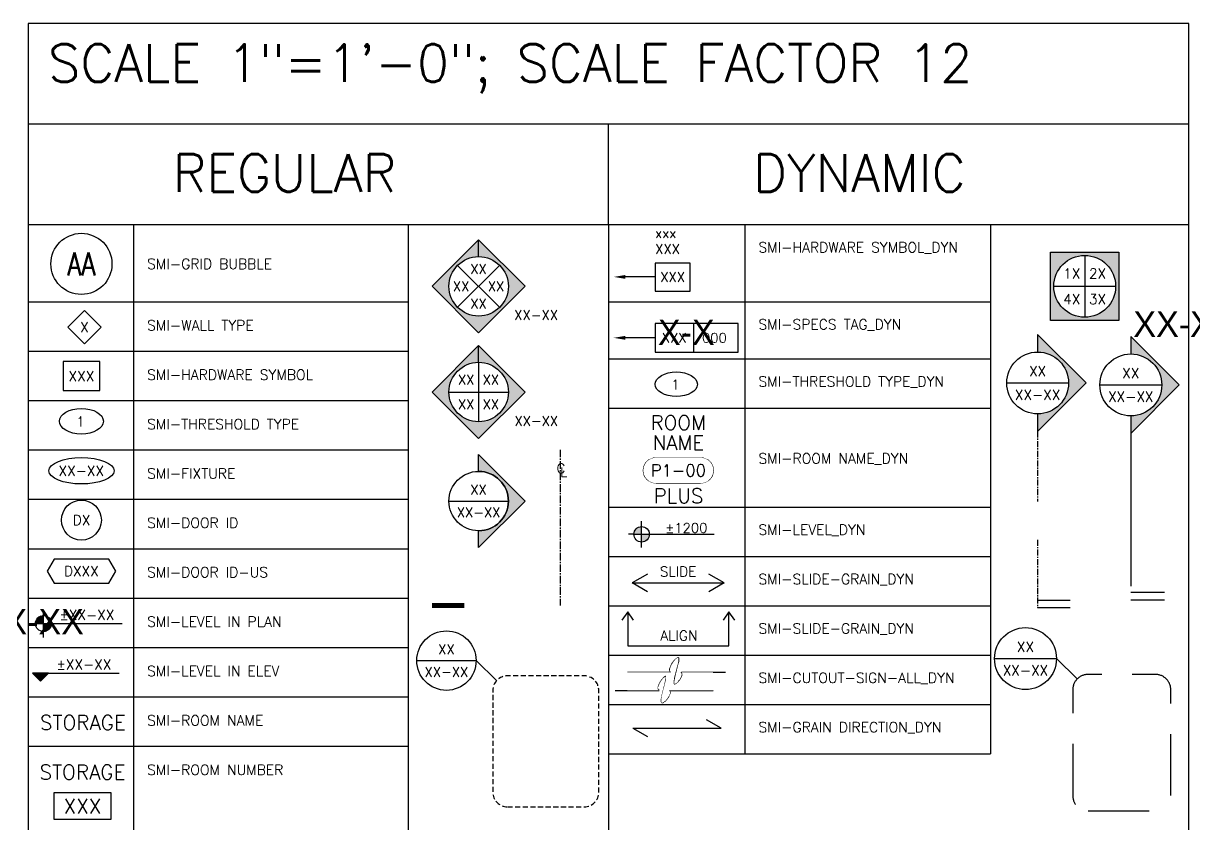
# Model space of a CAD drawing. Header units: inches. Extents: x -11160 to 9368, y -3485 to 2663.
# Drawn here: x -4911 to -4796.1, y 941.2 to 1019.7 of the extents above; entities that cross this region are included whole.
import ezdxf
from ezdxf.enums import TextEntityAlignment as Align

# ---------------------------------------------------------------- set-up
doc = ezdxf.new("R2018")
doc.units = ezdxf.units.IN
doc.header["$MEASUREMENT"] = 0
doc.set_wipeout_variables(frame=1)
for name, pattern in [('AUDIT_D_100415104425-1', [0]), ('CENTER', [2, 1.25, -0.25, 0.25, -0.25]), ('CENTER2', [1.125, 0.75, -0.125, 0.125, -0.125]), ('HIDDENX2', [0.75, 0.5, -0.25]), ('PHANTOM2', [1.25, 0.625, -0.125, 0.125, -0.125, 0.125, -0.125])]:
    doc.linetypes.add(name, pattern=pattern)
doc.layers.add('A-ARCH-NOTE', color=2, linetype='AUDIT_D_100415104425-1', lineweight=20)
doc.layers.add('SM-A-NOTE', color=2, linetype='Continuous')
doc.layers.add('SM-I-Ctrl-Wout', color=197, linetype='Continuous')
doc.styles.add('ATTRIBUTES', font='romans.shx')
doc.styles.add('ATTRIBUTES-1', font='romans.shx', dxfattribs={"height": 0.082031})
doc.styles.add('SIMPLEX', font='simplex.shx')
doc.styles.add('SMI-1', font='romans.shx', dxfattribs={"height": 0.082031})
doc.styles.add('SMI-12', font='romans.shx', dxfattribs={"height": 1})
doc.styles.add('SMM-1', font='romans.shx', dxfattribs={"height": 2})

# ---------------------------------------------------------------- blocks, each defined once
blk = doc.blocks.new('SMI-4way-elev_dyn')
h = blk.add_hatch(color=8)
h.paths.add_polyline_path([(-0.2802, 0.2802), (-0.2802, -0.2802), (0.2802, -0.2802), (0.2802, 0.2802)])
h.paths.add_polyline_path([(0.2531, 0, 1), (-0.2531, 0, 1)], flags=16)
h.paths.add_polyline_path([(-0.1881, -0.1666), (-0.0065, -0.1666), (-0.0065, -0.0436), (-0.1881, -0.0436)], flags=8)
h.paths.add_polyline_path([(0.0221, -0.1666), (0.1998, -0.1666), (0.1998, -0.0436), (0.0221, -0.0436)], flags=8)
h.paths.add_polyline_path([(0.0221, 0.0436), (0.1998, 0.0436), (0.1998, 0.1666), (0.0221, 0.1666)], flags=8)
h.paths.add_polyline_path([(-0.194, 0.0436), (-0.0397, 0.0436), (-0.0397, 0.1666), (-0.194, 0.1666)], flags=8)
at = {"color": 3}
for p, q in [((0, 0.2531), (0, -0.2531)), ((-0.2531, 0), (0.2531, 0))]:
    blk.add_line(p, q, dxfattribs=at)
at = {"color": 8}
blk.add_lwpolyline([(-0.2802, -0.2802), (-0.2802, 0.2802), (0.2802, 0.2802), (0.2802, -0.2802)], close=True, dxfattribs=at)
at = {"color": 3}
blk.add_circle((0, 0), 0.2531, dxfattribs=at)
at = {"color": 8}
blk.add_circle((0, 0), 0.2531, dxfattribs=at)
at = {"color": 2, "style": 'ATTRIBUTES-1'}
for tag, p in [('N1', (-0.1051, 0.1051)), ('N2', (0.1051, 0.1051)), ('N4', (-0.1051, -0.1051)), ('N3', (0.1051, -0.1051))]:
    blk.add_attdef(tag, text='', height=0.082, dxfattribs=at).set_placement(p, align=Align.MIDDLE_CENTER)
at = {"color": 2, "lineweight": 30, "flags": 104}
blk.add_attdef('PAGE', text='', height=0.082, dxfattribs=at).set_placement((0.398, -0.2046), align=Align.TOP_LEFT)
blk = doc.blocks.new('SMI-cline-symbol')
at = {"color": 2, "char_height": 0.082, "width": 2.236011, "style": 'SMI-1'}
for s, insert, attachment_point in [('C', (-0.0294, 0.1137), 1), ('L', (0, 0), 7)]:
    blk.add_mtext(s, dxfattribs=dict(at, insert=insert, attachment_point=attachment_point))
blk = doc.blocks.new('SMI-4_way_angled_elevation_symbol')
at = {"color": 2}
for p, q in [((4.36, 4.36), (-4.36, -4.36)), ((-4.36, 4.36), (4.36, -4.36))]:
    blk.add_line(p, q, dxfattribs=at)
blk.add_circle((0, 0), 6.17, dxfattribs=at)
at = {"color": 2, "style": 'ATTRIBUTES-1'}
for p in [(0, 3.62), (-3.62, 0), (3.62, 0), (0, -3.62)]:
    blk.add_attdef('NO', text='', height=2, dxfattribs=at).set_placement(p, align=Align.MIDDLE_CENTER)
blk.add_attdef('PAGE', text='', height=2, dxfattribs=at).set_placement((7.41, -4.97), align=Align.TOP_LEFT)
blk = doc.blocks.new('SMM-reference-bubble')
at = {"color": 3}
blk.add_line((-6.17, 0), (6.17, 0), dxfattribs=at)
blk.add_circle((0, 0), 6.17, dxfattribs=at)
at = {"color": 2, "style": 'ATTRIBUTES-1'}
for tag, p in [('NO', (0, 2.34)), ('PAGE', (0, -2.34))]:
    blk.add_attdef(tag, text='', height=2, dxfattribs=at).set_placement(p, align=Align.MIDDLE_CENTER)
blk = doc.blocks.new('*U141')
at = {"color": 3}
blk.add_line((0, -44.7), (6.74, -44.7), dxfattribs=at)
at = {"color": 5}
blk.add_line((0, -46.22), (6.74, -46.22), dxfattribs=at)
at = {"color": 5, "linetype": 'CENTER'}
for points in [[(0, -9.66), (0, -24.23)], [(0, -32.17), (0, -46.22)]]:
    blk.add_lwpolyline(points, dxfattribs=at)
blk = doc.blocks.new('*U142')
at = {"layer": 'A-ARCH-NOTE', "color": 3}
blk.add_lwpolyline([(-4.63, -4.76, -1), (-4.63, 0.53), (4.63, 0.53, -1), (4.63, -4.76)], format="xyb", close=True, dxfattribs=at)
at = {"color": 0, "style": 'SIMPLEX'}
blk.add_attdef('P1-00', text='', height=2.5, dxfattribs=at).set_placement((0, -2.11), align=Align.MIDDLE)
at = {"layer": 'A-ARCH-NOTE', "color": 4, "style": 'ATTRIBUTES-1'}
for tag, p in [('RM_NAME2', (0, 6.3)), ('RM_NAME', (0, 2.14)), ('MISC', (0.03, -8.89))]:
    blk.add_attdef(tag, text='', height=3, dxfattribs=at).set_placement(p, align=Align.CENTER)
blk.add_wipeout([(0, 0.53), (4.63, 0.53), (4.91, 0.51), (5.09, 0.49), (5.57, 0.35), (5.95, 0.17), (6.3, -0.07), (6.63, -0.39), (6.93, -0.82), (7.09, -1.15), (7.22, -1.62), (7.27, -2.11), (7.22, -2.61), (7.09, -3.08), (6.93, -3.41), (6.63, -3.84), (6.3, -4.16), (5.95, -4.4), (5.57, -4.58), (5.09, -4.72), (4.91, -4.74), (4.63, -4.76), (0, -4.76), (-4.63, -4.76), (-4.91, -4.74), (-5.09, -4.72), (-5.57, -4.58), (-5.95, -4.4), (-6.3, -4.16), (-6.63, -3.84), (-6.93, -3.41), (-7.09, -3.08), (-7.22, -2.61), (-7.27, -2.11), (-7.22, -1.62), (-7.09, -1.15), (-6.93, -0.82), (-6.63, -0.39), (-6.3, -0.07), (-5.95, 0.17), (-5.57, 0.35), (-5.09, 0.49), (-4.91, 0.51), (-4.63, 0.53)]).dxf.layer = 'SM-I-Ctrl-Wout'
blk = doc.blocks.new('*U145')
at = {"color": 1}
blk.add_lwpolyline([(0, -2.91), (7.29, -2.91), (7.29, 2.91), (0, 2.91)], close=True, dxfattribs=at)
blk.add_lwpolyline([(-6.19, 0.02, 0.8, 0, 0), (-8.59, 0.02, 0, 0, 0)], format="xyseb", dxfattribs=at)
for points in [[(-4.2, 0.02), (-6.19, 0.02)], [(0, 0.02), (-4.2, 0.02)]]:
    blk.add_lwpolyline(points, dxfattribs=at)
at = {"color": 2, "style": 'ATTRIBUTES-1'}
for tag, p in [('NAME2', (0, 9.13)), ('NAME1', (0, 5.82))]:
    blk.add_attdef(tag, text='', height=2, dxfattribs=at).set_placement(p, align=Align.MIDDLE_LEFT)
blk.add_attdef('NO.', text='', height=2, dxfattribs=at).set_placement((3.64, 0), align=Align.MIDDLE_CENTER)
blk = doc.blocks.new('*U146')
at = {"color": 1}
blk.add_line((7.93, 3.02), (7.93, -2.98), dxfattribs=at)
at = {"color": 0}
blk.add_lwpolyline([(0, -2.98), (17.23, -2.98), (17.23, 3.02), (0, 3.02)], close=True, dxfattribs=at)
at = {"color": 1, "linetype": 'ByBlock'}
blk.add_lwpolyline([(-6.22, 0.02, 0.8, 0, 0), (-8.62, 0.02, 0, 0, 0)], format="xyseb", dxfattribs=at)
for points in [[(-4.8, 0.02), (-6.22, 0.02)], [(0, 0.02), (-4.8, 0.02)]]:
    blk.add_lwpolyline(points, dxfattribs=at)
at = {"color": 2, "lineweight": 30, "flags": 104}
blk.add_attdef('NAME', text='', height=2, dxfattribs=at).set_placement((0.57, 3.83), align=Align.BOTTOM_LEFT)
at = {"color": 2, "style": 'SMM-1'}
blk.add_attdef('TYP', text='', height=2, dxfattribs=at).set_placement((3.96, 0.02), align=Align.MIDDLE_CENTER)
blk.add_attdef('XXX', text='', height=2, dxfattribs=at).set_placement((9.73, 0.02), align=Align.MIDDLE_LEFT)
blk = doc.blocks.new('*U147')
at = {"linetype": 'ByBlock'}
for points in [[(-0.328, 0.188), (0.129, 0.188, -0.35878), (0.113, 0.222, -0.158891), (0.191, 0.34, -0.660676), (0.202, 0.336, -0.099894), (0.193, 0.272), (0.16, 0.144, 0.063527), (0.151, 0.074, 0.712672), (0.172, 0.064, 0.165502), (0.24, 0.151, 0.321469), (0.232, 0.188), (0.69, 0.188)], [(-0.457, 0), (0, 0, -0.35878), (-0.015, 0.034, -0.158891), (0.062, 0.152, -0.660676), (0.073, 0.148, -0.099894), (0.064, 0.084), (0.032, -0.044, 0.063527), (0.023, -0.113, 0.712672), (0.043, -0.124, 0.165502), (0.112, -0.036, 0.321469), (0.104, 0), (0.561, 0)]]:
    blk.add_lwpolyline(points, format="xyb", dxfattribs=at)
at = {"color": 191, "linetype": 'ByBlock'}
blk.add_wipeout([(-0.328, 0.188), (-0.328, 0), (0, 0), (-0.007, 0.005), (-0.011, 0.009), (-0.014, 0.014), (-0.016, 0.021), (-0.016, 0.027), (-0.015, 0.034), (-0.012, 0.045), (-0.009, 0.055), (-0.004, 0.067), (0.002, 0.078), (0.009, 0.091), (0.014, 0.099), (0.021, 0.11), (0.027, 0.117), (0.034, 0.125), (0.039, 0.131), (0.046, 0.138), (0.052, 0.144), (0.059, 0.15), (0.065, 0.154), (0.069, 0.154), (0.071, 0.149), (0.073, 0.144), (0.073, 0.131), (0.072, 0.115), (0.07, 0.105), (0.068, 0.096), (0.064, 0.084), (0.061, 0.069), (0.058, 0.059), (0.055, 0.049), (0.052, 0.035), (0.048, 0.02), (0.045, 0.01), (0.041, -0.008), (0.038, -0.019), (0.034, -0.034), (0.031, -0.048), (0.027, -0.063), (0.025, -0.08), (0.023, -0.098), (0.023, -0.117), (0.024, -0.121), (0.026, -0.124), (0.029, -0.126), (0.037, -0.127), (0.046, -0.122), (0.055, -0.115), (0.063, -0.109), (0.074, -0.098), (0.08, -0.091), (0.089, -0.079), (0.096, -0.069), (0.101, -0.06), (0.106, -0.05), (0.112, -0.036), (0.114, -0.026), (0.114, -0.017), (0.111, -0.009), (0.106, -0.002), (0.104, 0), (0.561, 0), (0.561, 0.188), (0.232, 0.188), (0.237, 0.183), (0.24, 0.177), (0.242, 0.171), (0.243, 0.166), (0.243, 0.16), (0.241, 0.154), (0.239, 0.147), (0.236, 0.141), (0.231, 0.13), (0.227, 0.122), (0.22, 0.112), (0.216, 0.106), (0.211, 0.099), (0.205, 0.093), (0.199, 0.086), (0.193, 0.081), (0.187, 0.076), (0.181, 0.071), (0.175, 0.066), (0.172, 0.064), (0.169, 0.062), (0.165, 0.061), (0.162, 0.061), (0.16, 0.061), (0.158, 0.062), (0.155, 0.064), (0.153, 0.066), (0.152, 0.068), (0.151, 0.07), (0.151, 0.074), (0.152, 0.087), (0.153, 0.104), (0.156, 0.126), (0.159, 0.14), (0.162, 0.15), (0.164, 0.16), (0.168, 0.173), (0.169, 0.18), (0.172, 0.19), (0.176, 0.204), (0.179, 0.217), (0.182, 0.228), (0.185, 0.24), (0.189, 0.254), (0.193, 0.27), (0.196, 0.28), (0.198, 0.287), (0.2, 0.298), (0.201, 0.308), (0.202, 0.315), (0.202, 0.326), (0.202, 0.33), (0.201, 0.337), (0.201, 0.337), (0.199, 0.34), (0.198, 0.341), (0.194, 0.342), (0.191, 0.34), (0.186, 0.336), (0.177, 0.328), (0.168, 0.319), (0.16, 0.31), (0.149, 0.297), (0.138, 0.279), (0.131, 0.267), (0.125, 0.255), (0.121, 0.245), (0.117, 0.235), (0.113, 0.222), (0.112, 0.212), (0.113, 0.206), (0.116, 0.199), (0.12, 0.194), (0.123, 0.191), (0.129, 0.188)], dxfattribs=at).dxf.layer = 'SM-I-Ctrl-Wout'
blk = doc.blocks.new('SMI-section_right')
at = {"color": 3}
blk.add_line((-6.17, 0), (6.17, 0), dxfattribs=at)
blk.add_circle((0, 0), 6.17, dxfattribs=at)
at = {"color": 2, "style": 'ATTRIBUTES-1'}
for tag, p in [('NO', (0, 2.34)), ('PAGE', (0, -2.34))]:
    blk.add_attdef(tag, text='', height=2, dxfattribs=at).set_placement(p, align=Align.MIDDLE_CENTER)
blk = doc.blocks.new('SM_TAG FULL ARROW')
for points in [[(6.17, 0), (9.66, 0), (0, 9.66), (-9.66, 0), (-6.17, 0, -1)], [(-6.17, 0), (-9.66, 0), (0, -9.66), (9.66, 0), (6.17, 0, -1)]]:
    blk.add_hatch(color=252).paths.add_polyline_path(points)
at = {"color": 8}
blk.add_line((6.17, 0), (9.66, 0), dxfattribs=at)
blk.add_line((6.17, 0), (9.66, 0), dxfattribs=at)
blk.add_lwpolyline([(-9.66, 0), (0, 9.66), (9.66, 0), (0, -9.66)], close=True, dxfattribs=at)
blk.add_circle((0, 0), 6.17, dxfattribs=at)
blk = doc.blocks.new('SMI-4_way_elevation_symbol')
at = {"color": 3}
for p, q in [((0, 6.17), (0, -6.17)), ((-6.17, 0), (6.17, 0))]:
    blk.add_line(p, q, dxfattribs=at)
blk.add_circle((0, 0), 6.17, dxfattribs=at)
at = {"color": 2, "style": 'ATTRIBUTES-1'}
for p in [(-2.56, 2.56), (2.56, 2.56), (-2.56, -2.56), (2.56, -2.56)]:
    blk.add_attdef('NO', text='', height=2, dxfattribs=at).set_placement(p, align=Align.MIDDLE_CENTER)
blk.add_attdef('PAGE', text='', height=2, dxfattribs=at).set_placement((7.44, -4.99), align=Align.TOP_LEFT)
blk = doc.blocks.new('SM_TAG ARROW')
blk.add_hatch(color=8).paths.add_polyline_path([(0, -6.17), (0, -9.66), (9.66, 0), (0, 9.66), (0, 6.17, -1)])
at = {"color": 8}
blk.add_lwpolyline([(0, -6.17, 1), (0, 6.17), (0, 9.66), (9.66, 0), (0, -9.66)], format="xyb", close=True, dxfattribs=at)
blk = doc.blocks.new('*U149')
at = {"color": 3}
blk.add_ellipse((4.3, -0.07), major_axis=(4.38, 0), ratio=0.581778, dxfattribs=at)
at = {"color": 2, "style": 'ATTRIBUTES-1'}
blk.add_attdef('TRASH_NO.', text='', height=2, dxfattribs=at).set_placement((4.13, -1.14), align=Align.CENTER)
blk = doc.blocks.new('*U150')
h = blk.add_hatch(color=9)
h.paths.add_polyline_path([(0, 1.6, 0.414214), (-1.6, 0), (0, 0)])
h.paths.add_polyline_path([(1.6, 0), (0, 0), (0, -1.6, 0.414214)])
at = {"color": 3}
for p, q in [((0, -2.75), (0, 2.75)), ((-1.6, 0), (-2.75, 0)), ((-1.6, 0), (15.05, 0))]:
    blk.add_line(p, q, dxfattribs=at)
blk.add_circle((0, 0), 1.6, dxfattribs=at)
at = {"color": 2, "style": 'ATTRIBUTES-1'}
blk.add_attdef('LEVEL', text='', height=2, dxfattribs=at).set_placement((4.92, -0.27), align=Align.BOTTOM_LEFT)
blk = doc.blocks.new('SMI-grain_direction_DYN')
for p, q in [((0, 0), (3.05, -1.76)), ((0, 0), (18.36, 0)), ((18.36, 0), (15.31, 1.76))]:
    blk.add_line(p, q)
blk = doc.blocks.new('*U155')
at = {"color": 1}
for points in [[(0.0477, -0.0674), (0, 0), (-0.0477, -0.0674)], [(0, 0), (0, -0.2781), (0.8279, -0.2781), (0.8279, 0)], [(0.8755, -0.0674), (0.8279, 0), (0.7802, -0.0674)]]:
    blk.add_lwpolyline(points, dxfattribs=at)
at = {"color": 2, "style": 'SMM-1', "flags": 8}
blk.add_attdef('ALIGN', text='', height=0.082, dxfattribs=at).set_placement((0.4191, -0.194), align=Align.MIDDLE_CENTER)
blk = doc.blocks.new('SMI-walltype')
at = {"color": 3}
blk.add_lwpolyline([(-0.0013, -0.1357), (0.1348, 0.0004), (-0.0013, 0.1365), (-0.1374, 0.0004)], close=True, dxfattribs=at)
at = {"color": 2, "style": 'ATTRIBUTES-1'}
blk.add_attdef('WALL_TYPE_NO.', text='', height=0.082, dxfattribs=at).set_placement((0, 0), align=Align.MIDDLE_CENTER)
blk = doc.blocks.new('*U163')
at = {"color": 1}
for p, q in [((-0.2515, 0.0722), (-0.3765, 0)), ((0.3765, 0), (0.2515, -0.0722))]:
    blk.add_line(p, q, dxfattribs=at)
blk.add_lwpolyline([(-0.2515, -0.0722), (-0.3765, 0), (0.3765, 0), (0.2515, 0.0722)], dxfattribs=at)
at = {"color": 2, "style": 'SMI-1', "flags": 8}
blk.add_attdef('TEXT', text='', height=0.082, dxfattribs=at).set_placement((0, 0.0925), align=Align.MIDDLE_CENTER)
blk = doc.blocks.new('*U164')
at = {"color": 5, "linetype": 'CENTER'}
blk.add_line((0, -0.3963), (0, -1.7573), dxfattribs=at)
at = {"color": 3}
blk.add_line((0, -1.6948), (0.2763, -1.6948), dxfattribs=at)
at = {"color": 5}
blk.add_line((0, -1.7573), (0.2763, -1.7573), dxfattribs=at)
blk = doc.blocks.new('*U204')
h = blk.add_hatch(color=8)
edge = h.paths.add_edge_path()
edge.add_line((0.3963, 0), (0, 0.3963))
edge.add_line((0, 0.3963), (0, 0.2531))
edge.add_arc((0, 0), 0.2531, -90, 90, ccw=False)
edge.add_line((0, -0.2531), (0, -0.3963))
edge.add_line((0, -0.3963), (0.3963, 0))
at = {"color": 3}
blk.add_line((-0.2531, 0), (0.2531, 0), dxfattribs=at)
at = {"color": 8}
blk.add_lwpolyline([(0.3963, 0), (0, 0.3963), (0, 0.2531, -1), (0, -0.2531), (0, -0.3963)], format="xyb", close=True, dxfattribs=at)
at = {"color": 3}
blk.add_circle((0, 0), 0.2531, dxfattribs=at)
at = {"color": 2, "style": 'SMI-1', "flags": 8}
for tag, p in [('NO', (0, 0.096)), ('PAGE', (0, -0.096))]:
    blk.add_attdef(tag, text='', height=0.082, dxfattribs=at).set_placement(p, align=Align.MIDDLE_CENTER)
blk = doc.blocks.new('SMI-room_number')
at = {"color": 3}
blk.add_lwpolyline([(0, -0.1074), (0.4683, -0.1074), (0.4683, 0.1074), (0, 0.1074)], close=True, dxfattribs=at)
at = {"color": 4, "style": 'ATTRIBUTES'}
blk.add_attdef('R_NAME', text='', height=0.1197, dxfattribs=at).set_placement((0.2341, 0.2773), align=Align.MIDDLE_CENTER)
at = {"color": 2, "style": 'ATTRIBUTES'}
blk.add_attdef('NO.', text='', height=0.1197, dxfattribs=at).set_placement((0.2341, 0), align=Align.MIDDLE_CENTER)
blk = doc.blocks.new('SMI-room_name')
at = {"color": 4, "style": 'ATTRIBUTES'}
blk.add_attdef('R_NAME', text='', height=0.1197, dxfattribs=at).set_placement((0, 0), align=Align.MIDDLE_CENTER)
blk = doc.blocks.new('*U205')
at = {"color": 3}
for p, q in [((-0.6397, 0.6876), (-0.1335, 0.6876)), ((-0.1335, 0.6876), (0.0366, 0.521))]:
    blk.add_line(p, q, dxfattribs=at)
at = {"color": 3, "linetype": 'HIDDENX2', "flags": 128}
blk.add_lwpolyline([(0.125, -0.5576), (0.6769, -0.5576, 0.414214), (0.8019, -0.4326), (0.8019, 0.4326, 0.414214), (0.6769, 0.5576), (0.125, 0.5576, 0.414214), (0, 0.4326), (0, -0.4326, 0.414214)], format="xyb", close=True, dxfattribs=at)
at = {"color": 3}
blk.add_circle((-0.3866, 0.6876), 0.2531, dxfattribs=at)
at = {"color": 2, "style": 'SMI-1', "flags": 8}
for tag, p in [('#', (-0.3866, 0.7836)), ('##', (-0.3866, 0.5916))]:
    blk.add_attdef(tag, text='', height=0.082, dxfattribs=at).set_placement(p, align=Align.MIDDLE_CENTER)
blk = doc.blocks.new('SMI-grid_bubble')
at = {"linetype": 'Continuous'}
blk.add_circle((0, 0), 0.25, dxfattribs=at)
at = {"color": 2, "linetype": 'Continuous', "style": 'SMI-1', "width": 0.8}
blk.add_attdef('XX', text='', height=0.1875, dxfattribs=at).set_placement((0, 0), align=Align.MIDDLE_CENTER)
blk = doc.blocks.new('SMI-hardware_symbol')
at = {"color": 1}
blk.add_lwpolyline([(-0.1493, -0.1193), (0.1494, -0.1193), (0.1494, 0.1192), (-0.1493, 0.1192)], close=True, dxfattribs=at)
at = {"color": 2, "style": 'ATTRIBUTES-1'}
blk.add_attdef('NO.', text='', height=0.082, dxfattribs=at).set_placement((0, 0), align=Align.MIDDLE_CENTER)
blk = doc.blocks.new('SMI-trash_type')
at = {"color": 3}
blk.add_ellipse((0, 0), major_axis=(0.1797, 0), ratio=0.581778, dxfattribs=at)
at = {"color": 2, "style": 'ATTRIBUTES-1'}
blk.add_attdef('TRASH_NO.', text='', height=0.082, dxfattribs=at).set_placement((-0.0072, -0.0441), align=Align.CENTER)
blk = doc.blocks.new('SMI-fixture')
at = {"color": 3}
blk.add_ellipse((0, 0), major_axis=(0.2668, 0), ratio=0.405564, dxfattribs=at)
at = {"color": 2, "style": 'ATTRIBUTES-1'}
blk.add_attdef('FIXTURE_NO.', text='', height=0.082, dxfattribs=at).set_placement((0, 0), align=Align.MIDDLE_CENTER)
blk = doc.blocks.new('SMI-door-ID')
at = {"color": 2}
blk.add_circle((-0.001, -0.0007), 0.1633, dxfattribs=at)
at = {"color": 2, "style": 'ATTRIBUTES-1'}
blk.add_attdef('DOOR_NO.', text='', height=0.082, dxfattribs=at).set_placement((0, 0), align=Align.MIDDLE_CENTER)
blk = doc.blocks.new('SMI-door-ID-US')
at = {"color": 2}
blk.add_lwpolyline([(0.2243, 0.0986), (-0.2241, 0.0986), (-0.281, 0), (-0.2241, -0.0986), (0.2243, -0.0986), (0.2812, 0)], close=True, dxfattribs=at)
at = {"color": 2, "style": 'ATTRIBUTES-1'}
blk.add_attdef('DOOR_ID', text='', height=0.082, dxfattribs=at).set_placement((0, 0), align=Align.MIDDLE_CENTER)
blk = doc.blocks.new('SMI-level_in_plan')
at = {"color": 3}
for p, q in [((0, -0.1129), (0, 0.1129)), ((-0.1129, 0), (0.6433, 0)), ((-0.0652, 0.0089), (-0.0089, 0.0652)), ((-0.0641, 0), (0.0016, 0.0658)), ((-0.062, 0.022), (-0.022, 0.062)), ((-0.0542, 0), (0, 0.0542)), ((-0.0442, 0), (0, 0.0442)), ((-0.0343, 0), (0, 0.0343)), ((-0.0244, 0), (0, 0.0244)), ((-0.0144, 0), (0, 0.0144)), ((-0.0045, 0), (0, 0.0045)), ((0.0641, 0), (-0.0016, -0.0658)), ((0.0045, 0), (0, -0.0045)), ((0.0244, 0), (0, -0.0244)), ((0.0144, 0), (0, -0.0144)), ((0.0343, 0), (0, -0.0343)), ((0.0442, 0), (0, -0.0442)), ((0.0542, 0), (0, -0.0542)), ((0.0652, -0.0089), (0.0089, -0.0652)), ((0.062, -0.022), (0.022, -0.062))]:
    blk.add_line(p, q, dxfattribs=at)
blk.add_circle((0, 0), 0.0658, dxfattribs=at)
at = {"color": 2, "style": 'ATTRIBUTES-1'}
blk.add_attdef('LEVEL', text='', height=0.082, dxfattribs=at).set_placement((0.3545, 0.0702), align=Align.MIDDLE_CENTER)
blk = doc.blocks.new('SMI-level_in_elev')
at = {"color": 3}
for p, q in [((-0.0658, 0.0658), (0.6433, 0.0658)), ((-0.06, 0.06), (-0.0542, 0.0658)), ((-0.055, 0.055), (-0.0442, 0.0658)), ((-0.05, 0.05), (-0.0343, 0.0658)), ((-0.0451, 0.0451), (-0.0244, 0.0658)), ((-0.0401, 0.0401), (-0.0144, 0.0658)), ((-0.0351, 0.0351), (-0.0045, 0.0658)), ((0.0045, 0.0658), (-0.0307, 0.0307)), ((0.0144, 0.0658), (-0.0257, 0.0257)), ((0.0244, 0.0658), (-0.0207, 0.0207)), ((0.0343, 0.0658), (-0.0157, 0.0157)), ((0.0442, 0.0658), (-0.0108, 0.0108)), ((0.0542, 0.0658), (-0.0058, 0.0058)), ((0.0641, 0.0658), (-0.0008, 0.0008))]:
    blk.add_line(p, q, dxfattribs=at)
blk.add_lwpolyline([(-0.0658, 0.0658), (0, 0), (0.0658, 0.0658), (-0.0658, 0.0658)], dxfattribs=at)
at = {"color": 2, "style": 'ATTRIBUTES-1'}
blk.add_attdef('LEVEL', text='', height=0.082, dxfattribs=at).set_placement((0.3545, 0.136), align=Align.MIDDLE_CENTER)

msp = doc.modelspace()

# ---------------------------------------------------------------- linework, layer by layer
at = {"color": 30}
msp.add_line((-4853.53862, 999.99826), (-4853.53862, 1009.87258), dxfattribs=at)
for p, q in [((-4900.17104, 999.99826), (-4900.17104, 918.45645)), ((-4873.18484, 999.99826), (-4873.18484, 913.61145)), ((-4840.16684, 999.99826), (-4840.16684, 948.0689)), ((-4816.0372, 999.99826), (-4816.0372, 948.0689)), ((-4910.49996, 992.43735), (-4873.18484, 992.43735)), ((-4853.53862, 992.43735), (-4816.0372, 992.43735)), ((-4910.49996, 987.59235), (-4873.18484, 987.59235)), ((-4853.53862, 986.82894), (-4816.0372, 986.82894)), ((-4910.49996, 982.74734), (-4873.18484, 982.74734)), ((-4853.53862, 981.98394), (-4816.0372, 981.98394)), ((-4910.49996, 977.90234), (-4873.18484, 977.90234)), ((-4910.49996, 973.05733), (-4873.18484, 973.05733)), ((-4910.49996, 968.21233), (-4873.18484, 968.21233)), ((-4853.53862, 967.44892), (-4816.0372, 967.44892)), ((-4910.49996, 963.36732), (-4873.18484, 963.36732)), ((-4853.53862, 962.60392), (-4816.0372, 962.60392)), ((-4910.49996, 958.52232), (-4873.18484, 958.52232)), ((-4910.49996, 953.67731), (-4873.18484, 953.67731)), ((-4910.49996, 948.83231), (-4873.18484, 948.83231)), ((-4853.53862, 948.0689), (-4816.0372, 948.0689))]:
    msp.add_line(p, q)
at = {"color": 8, "linetype": 'CENTER2'}
msp.add_line((-4858.29207, 977.92523), (-4858.29207, 962.63399), dxfattribs=at)
at = {"color": 3}
msp.add_line((-4866.52825, 957.22958), (-4864.51614, 955.27016), dxfattribs=at)
at = {"color": 30}
for points in [[(-4796.57728, 1009.87258), (-4796.57728, 1019.7469), (-4910.49996, 1019.7469), (-4910.49996, 1009.87258)], [(-4796.57728, 999.99826), (-4796.57728, 1009.87258), (-4910.49996, 1009.87258), (-4910.49996, 999.99826)], [(-4853.53862, 999.99826), (-4910.49996, 999.99826), (-4910.49996, 903.92144), (-4853.53862, 903.92144)]]:
    msp.add_lwpolyline(points, dxfattribs=at)
msp.add_lwpolyline([(-4853.53862, 903.92144), (-4796.57728, 903.92144), (-4796.57728, 999.99826), (-4853.53862, 999.99826)], close=True, dxfattribs=at)
at = {"color": 5, "linetype": 'PHANTOM2', "ltscale": 0.5}
msp.add_lwpolyline([(-4870.85696, 977.92523, 0, 0, 0), (-4870.85696, 962.63399, 0.47244, 0.47244, 0), (-4867.67376, 962.63399, 0, 0, 0)], format="xyseb", dxfattribs=at)
at = {"color": 3, "linetype": 'HIDDENX2', "flags": 128}
msp.add_lwpolyline([(-4863.45845, 942.88495), (-4855.92667, 942.88495, 0.414213562), (-4854.48667, 944.32495), (-4854.48667, 954.29297, 0.414213562), (-4855.92667, 955.73297), (-4863.45845, 955.73297, 0.414213562), (-4864.89845, 954.29297), (-4864.89845, 944.32495, 0.414213562)], format="xyb", close=True, dxfattribs=at)

# ---------------------------------------------------------------- block references
for name, p, xscale, yscale, zscale, values in [('*U145', (-4848.95386, 994.86439), 0.4724409448818898, 0.4724409448818898, 0.4724409448818898, {'NO.': 'XXX', 'NAME1': 'XXX', 'NAME2': 'xxx'}), ('*U204', (-4811.41721, 984.4686), 12, 12, 12, {'NO': 'XX', 'PAGE': 'XX-XX'}), ('*U204', (-4802.27349, 984.27838), 12, 12, 12, {'NO': 'XX', 'PAGE': 'XX-XX'}), ('SMI-hardware_symbol', (-4905.27086, 985.14825), 12, 12, 12, {'NO.': 'XXX'}), ('*U149', (-4848.91853, 984.37644), 0.4724409448818898, 0.4724409448818898, 0.4724409448818898, {'TRASH_NO.': '1'}), ('SMI-section_right', (-4866.28459, 972.88267), 0.4724409448818898, 0.4724409448818898, 0.4724409448818898, {'NO': 'XX', 'PAGE': 'XX-XX'}), ('*U150', (-4850.28841, 969.62074), 0.4724409448818898, 0.4724409448818898, 0.4724409448818898, {'LEVEL': '%%p1200'}), ('SMI-door-ID-US', (-4905.2711, 966.01145), 12, 12, 12, {'DOOR_ID': 'DXXX'}), ('*U163', (-4846.70554, 964.85964), 12, 12, 12, {'TEXT': 'SLIDE'}), ('*U155', (-4851.65515, 962.01282), 12, 12, 12, {'ALIGN': 'ALIGN'}), ('*U205', (-4807.97253, 949.17855), 12, 12, 12, {'#': 'XX', '##': 'XX-XX'}), ('SMM-reference-bubble', (-4869.44425, 957.22958), 0.4724409448818898, 0.4724409448818898, 0.4724409448818898, {'NO': 'XX', 'PAGE': 'XX-XX'}), ('SMI-room_name', (-4905.1305, 951.14793), 12, 12, 12, {'R_NAME': 'STORAGE'}), ('SMI-room_number', (-4907.97787, 942.96151), 12, 12, 12, {'NO.': 'XXX', 'R_NAME': 'STORAGE'})]:
    msp.add_blockref(name, p, dxfattribs=dict(xscale=xscale, yscale=yscale, zscale=zscale)).add_auto_attribs(values)
at = {"color": 0}
ref = msp.add_blockref('SMI-grid_bubble', (-4905.27029, 996.15275), dxfattribs=dict(at, xscale=12, yscale=12, zscale=12))
ref.add_attrib('XX', 'AA', dxfattribs={"color": 0, "linetype": 'Continuous', "height": 2.25, "style": 'SMI-1', "width": 0.8}).set_placement((-4905.27029, 996.15275), align=Align.MIDDLE_CENTER)
at = {"xscale": 0.4724409448818909, "yscale": 0.4724409448818909, "zscale": 0.4724409448818909, "rotation": 90}
for p in [(-4866.28459, 993.95194), (-4866.28459, 983.58101)]:
    msp.add_blockref('SM_TAG FULL ARROW', p, dxfattribs=at)
ref = msp.add_blockref('SMI-4way-elev_dyn', (-4806.79994, 993.95194), dxfattribs=dict(xscale=11.99999999999999, yscale=11.99999999999999, zscale=11.99999999999999))
ref.add_attrib('N1', '1X', dxfattribs={"color": 2, "height": 0.984375, "style": 'ATTRIBUTES-1'}).set_placement((-4808.06136, 995.21336), align=Align.MIDDLE_CENTER)
ref.add_attrib('N2', '2X', dxfattribs={"color": 2, "height": 0.984375, "style": 'ATTRIBUTES-1'}).set_placement((-4805.53852, 995.21336), align=Align.MIDDLE_CENTER)
ref.add_attrib('N3', '3X', dxfattribs={"color": 2, "height": 0.984375, "style": 'ATTRIBUTES-1'}).set_placement((-4805.53852, 992.69052), align=Align.MIDDLE_CENTER)
ref.add_attrib('N4', '4X', dxfattribs={"color": 2, "height": 0.984375, "style": 'ATTRIBUTES-1'}).set_placement((-4808.06136, 992.69052), align=Align.MIDDLE_CENTER)
lines = msp.add_mtext('XX-XX', dxfattribs={"color": 2, "insert": (-4802.02383, 991.49623), "char_height": 2.5, "attachment_point": 1})
ref.add_attrib('PAGE', '', (-4802.02383, 991.49623), dxfattribs={"flags": 104}).embed_mtext(lines)
ref = msp.add_blockref('SMI-4_way_angled_elevation_symbol', (-4866.28459, 993.95194), dxfattribs=dict(xscale=0.4724409448818898, yscale=0.4724409448818898, zscale=0.4724409448818898))
ref.add_attrib('PAGE', 'XX-XX', dxfattribs={"color": 2, "height": 0.945, "style": 'ATTRIBUTES-1'}).set_placement((-4862.78444, 991.6057), align=Align.TOP_LEFT)
ref.add_attrib('NO', 'XX', dxfattribs={"color": 2, "height": 0.945, "style": 'ATTRIBUTES-1'}).set_placement((-4867.99715, 993.95194), align=Align.MIDDLE_CENTER)
ref.add_attrib('NO', 'XX', dxfattribs={"color": 2, "height": 0.945, "style": 'ATTRIBUTES-1'}).set_placement((-4866.28459, 992.23938), align=Align.MIDDLE_CENTER)
ref.add_attrib('NO', 'XX', dxfattribs={"color": 2, "height": 0.945, "style": 'ATTRIBUTES-1'}).set_placement((-4864.57204, 993.95194), align=Align.MIDDLE_CENTER)
ref.add_attrib('NO', 'XX', dxfattribs={"color": 2, "height": 0.945, "style": 'ATTRIBUTES-1'}).set_placement((-4866.28459, 995.6645), align=Align.MIDDLE_CENTER)
at = {"color": 0, "xscale": 12, "yscale": 12, "zscale": 12}
for name, p, values in [('SMI-walltype', (-4904.96496, 989.95249), {'WALL_TYPE_NO.': 'X'}), ('SMI-trash_type', (-4905.27029, 980.71291), {'TRASH_NO.': '1'}), ('SMI-fixture', (-4905.27029, 975.85714), {'FIXTURE_NO.': 'XX-XX'}), ('SMI-door-ID', (-4905.25809, 971.02284), {'DOOR_NO.': 'DX'}), ('SMI-level_in_plan', (-4908.99496, 960.86558), {'LEVEL': '%%pXX-XX'}), ('SMI-level_in_elev', (-4909.27743, 955.21374), {'LEVEL': '%%pXX-XX'})]:
    msp.add_blockref(name, p, dxfattribs=at).add_auto_attribs(values)
at = {"color": 1}
ref = msp.add_blockref('*U146', (-4848.95386, 988.88983), dxfattribs=dict(at, xscale=0.4724409448818898, yscale=0.4724409448818898, zscale=0.4724409448818898))
ref.add_attrib('TYP', 'XXX', dxfattribs={"layer": 'SM-A-NOTE', "height": 0.944882, "style": 'SMM-1'}).set_placement((-4847.08074, 988.89954), align=Align.MIDDLE_CENTER)
ref.add_attrib('XXX', '000', dxfattribs={"layer": 'SM-A-NOTE', "height": 0.944882, "style": 'SMM-1'}).set_placement((-4844.35588, 988.89954), align=Align.MIDDLE_LEFT)
lines = msp.add_mtext('X-X', dxfattribs={"color": 2, "insert": (-4848.68558, 990.69723), "char_height": 2.5, "attachment_point": 1})
ref.add_attrib('NAME', '', (-4848.68558, 990.69723), dxfattribs={"flags": 104}).embed_mtext(lines)
ref = msp.add_blockref('SMI-4_way_elevation_symbol', (-4866.28459, 983.58101), dxfattribs=dict(xscale=0.4724409448818898, yscale=0.4724409448818898, zscale=0.4724409448818898))
ref.add_attrib('PAGE', 'XX-XX', dxfattribs={"color": 2, "height": 0.945, "style": 'ATTRIBUTES-1'}).set_placement((-4862.77134, 981.22352), align=Align.TOP_LEFT)
ref.add_attrib('NO', 'XX', dxfattribs={"color": 2, "height": 0.945, "style": 'ATTRIBUTES-1'}).set_placement((-4867.49556, 982.37004), align=Align.MIDDLE_CENTER)
ref.add_attrib('NO', 'XX', dxfattribs={"color": 2, "height": 0.945, "style": 'ATTRIBUTES-1'}).set_placement((-4865.07363, 982.37004), align=Align.MIDDLE_CENTER)
ref.add_attrib('NO', 'XX', dxfattribs={"color": 2, "height": 0.945, "style": 'ATTRIBUTES-1'}).set_placement((-4865.07363, 984.79197), align=Align.MIDDLE_CENTER)
ref.add_attrib('NO', 'XX', dxfattribs={"color": 2, "height": 0.945, "style": 'ATTRIBUTES-1'}).set_placement((-4867.49556, 984.79197), align=Align.MIDDLE_CENTER)
for name, p, xscale, yscale, zscale in [('*U141', (-4811.41721, 984.27838), 0.4724409448818898, 0.4724409448818898, 0.4724409448818898), ('*U164', (-4802.27349, 984.27838), 12, 12, 12), ('SM_TAG ARROW', (-4866.28459, 972.88267), 0.4724409448818898, 0.4724409448818898, 0.4724409448818898), ('SMI-cline-symbol', (-4858.29207, 975.24874), 11.52000000000001, 11.52000000000001, 11.52000000000001), ('SMI-grain_direction_DYN', (-4851.15773, 950.60279), 0.4724409448818898, 0.4724409448818898, 0.4724409448818898)]:
    msp.add_blockref(name, p, dxfattribs=dict(xscale=xscale, yscale=yscale, zscale=zscale))
ref = msp.add_blockref('SMI-4way-elev_dyn', (-4918.245, 963.94177), dxfattribs=dict(xscale=7.999999999999993, yscale=7.999999999999993, zscale=7.999999999999993))
ref.add_attrib('N1', '1X', dxfattribs={"color": 2, "height": 0.65625, "style": 'ATTRIBUTES-1'}).set_placement((-4919.08595, 964.78272), align=Align.MIDDLE_CENTER)
ref.add_attrib('N2', '2X', dxfattribs={"color": 2, "height": 0.65625, "style": 'ATTRIBUTES-1'}).set_placement((-4917.40406, 964.78272), align=Align.MIDDLE_CENTER)
ref.add_attrib('N3', '3X', dxfattribs={"color": 2, "height": 0.65625, "style": 'ATTRIBUTES-1'}).set_placement((-4917.40406, 963.10083), align=Align.MIDDLE_CENTER)
ref.add_attrib('N4', '4X', dxfattribs={"color": 2, "height": 0.65625, "style": 'ATTRIBUTES-1'}).set_placement((-4919.08595, 963.10083), align=Align.MIDDLE_CENTER)
lines = msp.add_mtext('XX-XX', dxfattribs={"color": 2, "insert": (-4915.06093, 962.30463), "char_height": 2.5, "attachment_point": 1})
ref.add_attrib('PAGE', '', (-4915.06093, 962.30463), dxfattribs={"flags": 104}).embed_mtext(lines)

# ---------------------------------------------------------------- texts
at = {"char_height": 3.6875, "width": 117.7041277, "attachment_point": 1, "style": 'SMI-12'}
for s, insert in [('\\A1;SCALE 1"=1\'-0"; SCALE FACTOR 12 ', (-4908.53431, 1017.70005)), ('REGULAR', (-4896.31529, 1006.92312)), ('DYNAMIC', (-4839.35395, 1006.92312))]:
    msp.add_mtext(s, dxfattribs=dict(at, insert=insert))
at = {"color": 2, "char_height": 1, "attachment_point": 7, "style": 'SMI-12'}
for s, insert in [('SMI-HARDWARE SYMBOL_DYN', (-4838.8184, 997.18355)), ('SMI-GRID BUBBLE', (-4898.8226, 995.64847)), ('SMI-WALL TYPE', (-4898.8226, 989.62264)), ('SMI-SPECS TAG_DYN', (-4838.8184, 989.62264)), ('SMI-HARDWARE SYMBOL', (-4898.8226, 984.77763)), ('SMI-THRESHOLD TYPE_DYN', (-4838.8184, 984.01423)), ('SMI-THRESHOLD TYPE', (-4898.8226, 979.93263)), ('SMI-ROOM NAME_DYN', (-4838.8184, 976.47308)), ('SMI-FIXTURE', (-4898.8226, 975.08762)), ('SMI-DOOR ID', (-4898.8226, 970.24262)), ('SMI-LEVEL_DYN', (-4838.8184, 969.47921)), ('SMI-DOOR ID-US', (-4898.8226, 965.39761)), ('SMI-SLIDE-GRAIN_DYN', (-4838.8184, 964.63421)), ('SMI-LEVEL IN PLAN', (-4898.8226, 960.55261)), ('SMI-SLIDE-GRAIN_DYN', (-4838.8184, 959.7892)), ('SMI-LEVEL IN ELEV', (-4898.8226, 955.7076)), ('SMI-CUTOUT-SIGN-ALL_DYN', (-4838.8184, 954.9442)), ('SMI-ROOM NAME', (-4898.8226, 950.8626)), ('SMI-GRAIN DIRECTION_DYN', (-4838.8184, 950.09919)), ('SMI-ROOM NUMBER', (-4898.8226, 946.01759))]:
    msp.add_mtext(s, dxfattribs=dict(at, insert=insert))

# ---------------------------------------------------------------- next in the draw order: block references
at = {"color": 2, "xscale": 0.4724409448818898, "yscale": 0.4724409448818898, "zscale": 0.4724409448818898}
msp.add_blockref('*U142', (-4846.68343, 976.88925), dxfattribs=at).add_auto_attribs({'MISC': 'PLUS', 'RM_NAME': 'NAME', 'RM_NAME2': 'ROOM', 'P1-00': 'P1-00'})
at = {"xscale": 9.448818897637796, "yscale": 9.448818897637796, "zscale": 9.448818897637796}
msp.add_blockref('*U147', (-4848.57762, 954.30564), dxfattribs=at)

# ---------------------------------------------------------------- next in the draw order: linework, layer by layer
for p, q in [((-4853.53862, 972.29393), (-4816.0372, 972.29393)), ((-4853.53862, 957.75891), (-4816.0372, 957.75891)), ((-4853.53862, 952.91391), (-4816.0372, 952.91391))]:
    msp.add_line(p, q)

doc.saveas('drawing.dxf')
